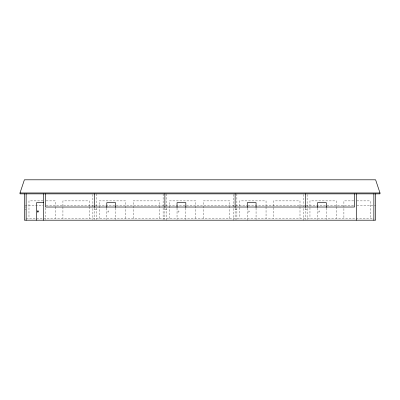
<?xml version="1.0" encoding="UTF-8"?>
<svg xmlns="http://www.w3.org/2000/svg" width="400" height="400" viewBox="0 0 400 400"><rect width="100%" height="100%" fill="white"/><g stroke="black" fill="none" stroke-linecap="round" stroke-linejoin="round"><path stroke-width="0.3" stroke-dasharray="2 1.5" d="M43.07 200.88L28.98 200.88L28.98 218.44M46.13 200.88L55.32 200.88L55.32 206.33M353.7 200.88L343.9 200.88L343.9 218.44M356.765 200.88L370.24 200.88L370.24 218.44M25.01 205.27L43.14 205.27M46.145 205.27L95.01 205.27M95.255 205.27L165.005 205.27M165.5 205.27L235.62 205.27M235.745 205.27L247.555 205.27M248.12 205.27L305.615 205.27M305.99 205.27L353.93 205.27M356.86 205.27L375.61 205.27M24.975 207.025L26.145 207.025M24.975 209.66L26.145 209.66M94.635 209.66L96.39 209.66M164.88 209.66L166.635 209.66M235.12 209.66L236.88 209.66M305.365 209.66L307.12 209.66M26.145 218.44L94.635 218.44M96.39 218.44L164.88 218.44M166.635 218.44L235.12 218.44M236.88 218.44L305.365 218.44M307.12 218.44L373.855 218.44M336.295 206.33L336.295 200.88L309.955 200.88L309.955 218.44M336.295 206.935L336.295 218.44M326.3 208.085L326.3 219.59M317.52 208.085L317.52 219.59M307.12 194.465L307.12 219.585M305.365 207.835L305.365 219.585M303.61 194.465L303.61 220.195M299.995 206.33L299.995 200.88L273.655 200.88L273.655 218.44M299.995 206.935L299.995 218.44M266.05 206.33L266.05 200.88L239.71 200.88L239.71 218.44M266.05 206.935L266.05 218.44M256.06 208.085L256.06 219.59M247.28 208.085L247.28 220.195M236.88 193.855L236.88 219.585M235.12 207.835L235.12 219.585M233.365 194.465L233.365 220.195M229.755 218.44L229.755 200.88L203.41 200.88L203.41 218.44M195.805 218.44L195.805 200.88L169.465 200.88L169.465 218.44M185.815 208.085L185.815 219.59M177.035 208.085L177.035 219.59M166.635 193.855L166.635 220.195M164.88 207.835L164.88 219.585M163.12 193.855L163.12 219.585M159.51 218.44L159.51 200.88L133.17 200.88L133.17 218.44M125.565 218.44L125.565 200.88L99.22 200.88L99.22 218.44M115.57 208.085L115.57 219.59M106.79 208.085L106.79 219.59M96.39 193.855L96.39 219.585M94.635 207.835L94.635 219.585M92.88 194.465L92.88 219.585M89.265 206.33L89.265 200.88L62.925 200.88L62.925 206.33M89.265 206.935L89.265 218.44M62.925 206.935L62.925 218.44M55.32 206.935L55.32 218.44M45.325 208.085L45.325 219.59M107.82 211.97A0.615 0.615 0 0 0 108.74 211.435A0.615 0.615 0 0 0 107.82 210.905A0.615 0.615 0 0 0 107.82 211.97M178.06 211.97A0.615 0.615 0 0 0 178.985 211.435A0.615 0.615 0 0 0 178.06 210.905A0.615 0.615 0 0 0 178.06 211.97M248.305 211.97A0.615 0.615 0 0 0 249.23 211.435A0.615 0.615 0 0 0 248.305 210.905A0.615 0.615 0 0 0 248.305 211.97M318.55 211.97A0.615 0.615 0 0 0 319.47 211.435A0.615 0.615 0 0 0 318.55 210.905A0.615 0.615 0 0 0 318.55 211.97"/><path stroke-width="0.6" d="M20 192.975L24.39 179.805L375.61 179.805L380 192.975L380 193.855L20 193.855L20 192.975L380 192.975M43.57 202.635L36.545 202.635L36.545 220.195M375.61 193.855L375.61 220.195L24.39 220.195L24.39 193.855M373.855 193.855L373.855 220.195M356.295 193.855L356.295 220.195M354.535 193.855L354.535 207.025L45.465 207.025L45.465 193.855M326.3 207.48L326.3 202.635L317.52 202.635L317.52 207.48M305.365 193.855L305.365 207.33M256.06 207.48L256.06 202.635L247.28 202.635L247.28 207.48M235.12 193.855L235.12 207.33M185.815 207.48L185.815 202.635L177.035 202.635L177.035 207.48M164.88 193.855L164.88 207.33M115.57 207.48L115.57 202.635L106.79 202.635L106.79 207.48M94.635 193.855L94.635 207.33M43.705 193.855L43.705 220.195M26.145 193.855L26.145 220.195M37.575 211.97A0.615 0.615 0 0 0 38.495 211.435A0.615 0.615 0 0 0 37.575 210.905A0.615 0.615 0 0 0 37.575 211.97"/></g></svg>
